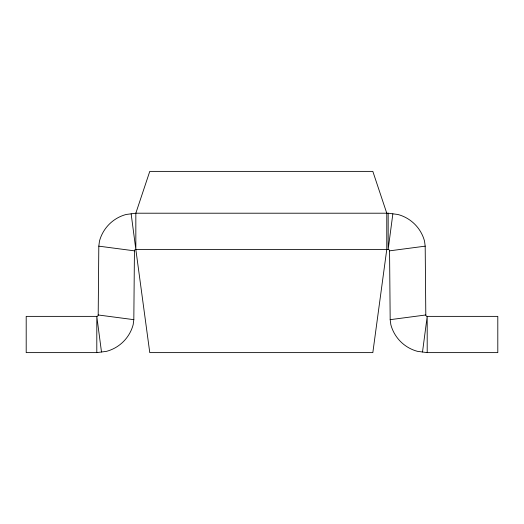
<?xml version="1.0" encoding="UTF-8"?>
<svg xmlns="http://www.w3.org/2000/svg" width="524" height="524" viewBox="0 0 524 524"><rect width="100%" height="100%" fill="white"/><g stroke="black" fill="none" stroke-linecap="round" stroke-linejoin="round"><path stroke-width="0.79" d="M98.191 314.976L98.813 246.156L99.475 241.106A37.643 37.643 0 0 1 126.094 214.486L135.834 213.209L388.166 213.209L397.906 214.486A37.643 37.643 0 0 1 424.525 241.106L425.187 246.156L425.809 314.976A1.395 1.395 0 0 0 427.198 316.372L497.8 316.372L497.8 352.619L427.198 352.619L417.458 351.335A37.643 37.643 0 0 1 390.845 324.716L390.177 319.666L389.561 250.845A1.395 1.395 0 0 0 388.166 249.45L135.834 249.45A1.395 1.395 0 0 0 134.439 250.845L133.823 319.666L133.155 324.716A37.643 37.643 0 0 1 106.542 351.335L96.802 352.619L26.2 352.619L26.2 316.372L96.802 316.372A1.395 1.395 0 0 0 98.191 314.976L133.823 319.666M392.856 213.825L388.166 249.45L388.166 213.209M422.508 351.997L427.198 316.372L427.198 352.619M389.561 250.845L425.187 246.156M390.177 319.666L425.809 314.976M98.813 246.156L134.439 250.845M135.834 249.45L149.772 352.619L372.833 352.619L386.771 249.45L386.771 213.209L372.833 171.381L149.772 171.381L135.834 213.209L135.834 249.45L131.144 213.825M101.492 351.997L96.802 316.372L96.802 352.619"/></g></svg>
